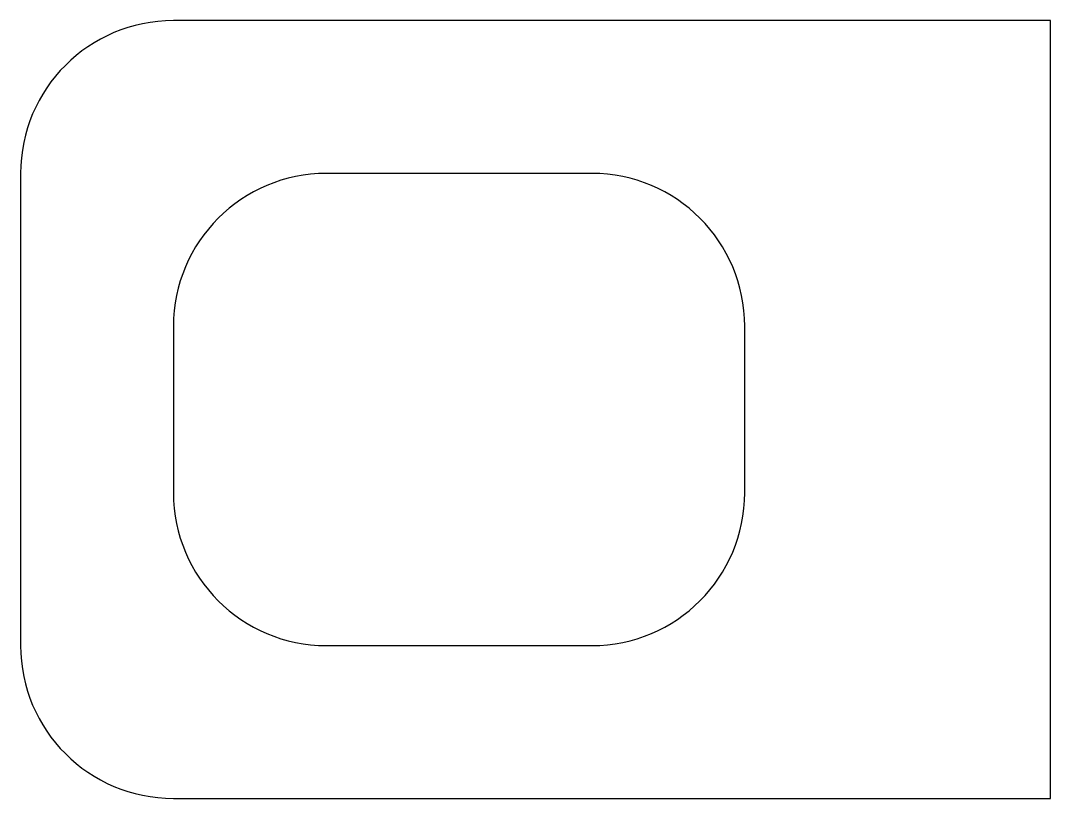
# Model space of a CAD drawing. Extents: x -236 to -168.6, y 1418.1 to 1469.
import ezdxf

# ---------------------------------------------------------------- set-up
doc = ezdxf.new("R2010")
doc.units = 0
doc.header["$LTSCALE"] = 30
doc.header["$MEASUREMENT"] = 0
doc.layers.get('0').update_dxf_attribs({"linetype": 'CONTINUOUS'})

msp = doc.modelspace()

# ---------------------------------------------------------------- linework, layer by layer
for p, q in [((-168.609, 1469.042), (-225.986, 1469.042)), ((-168.609, 1418.145), (-168.609, 1469.042)), ((-235.986, 1459.042), (-235.986, 1428.145)), ((-198.609, 1459.042), (-215.986, 1459.042)), ((-225.986, 1449.042), (-225.986, 1438.145)), ((-188.609, 1438.145), (-188.609, 1449.042)), ((-215.986, 1428.145), (-198.609, 1428.145)), ((-225.986, 1418.145), (-168.609, 1418.145))]:
    msp.add_line(p, q)
for centre, start, end in [((-225.986, 1459.042), 90, 180), ((-215.986, 1449.042), 90, 180), ((-198.609, 1449.042), 0, 90), ((-215.986, 1438.145), 180, 270), ((-198.609, 1438.145), 270, 0), ((-225.986, 1428.145), 180, 270)]:
    msp.add_arc(centre, 10, start, end)

doc.saveas('drawing.dxf')
